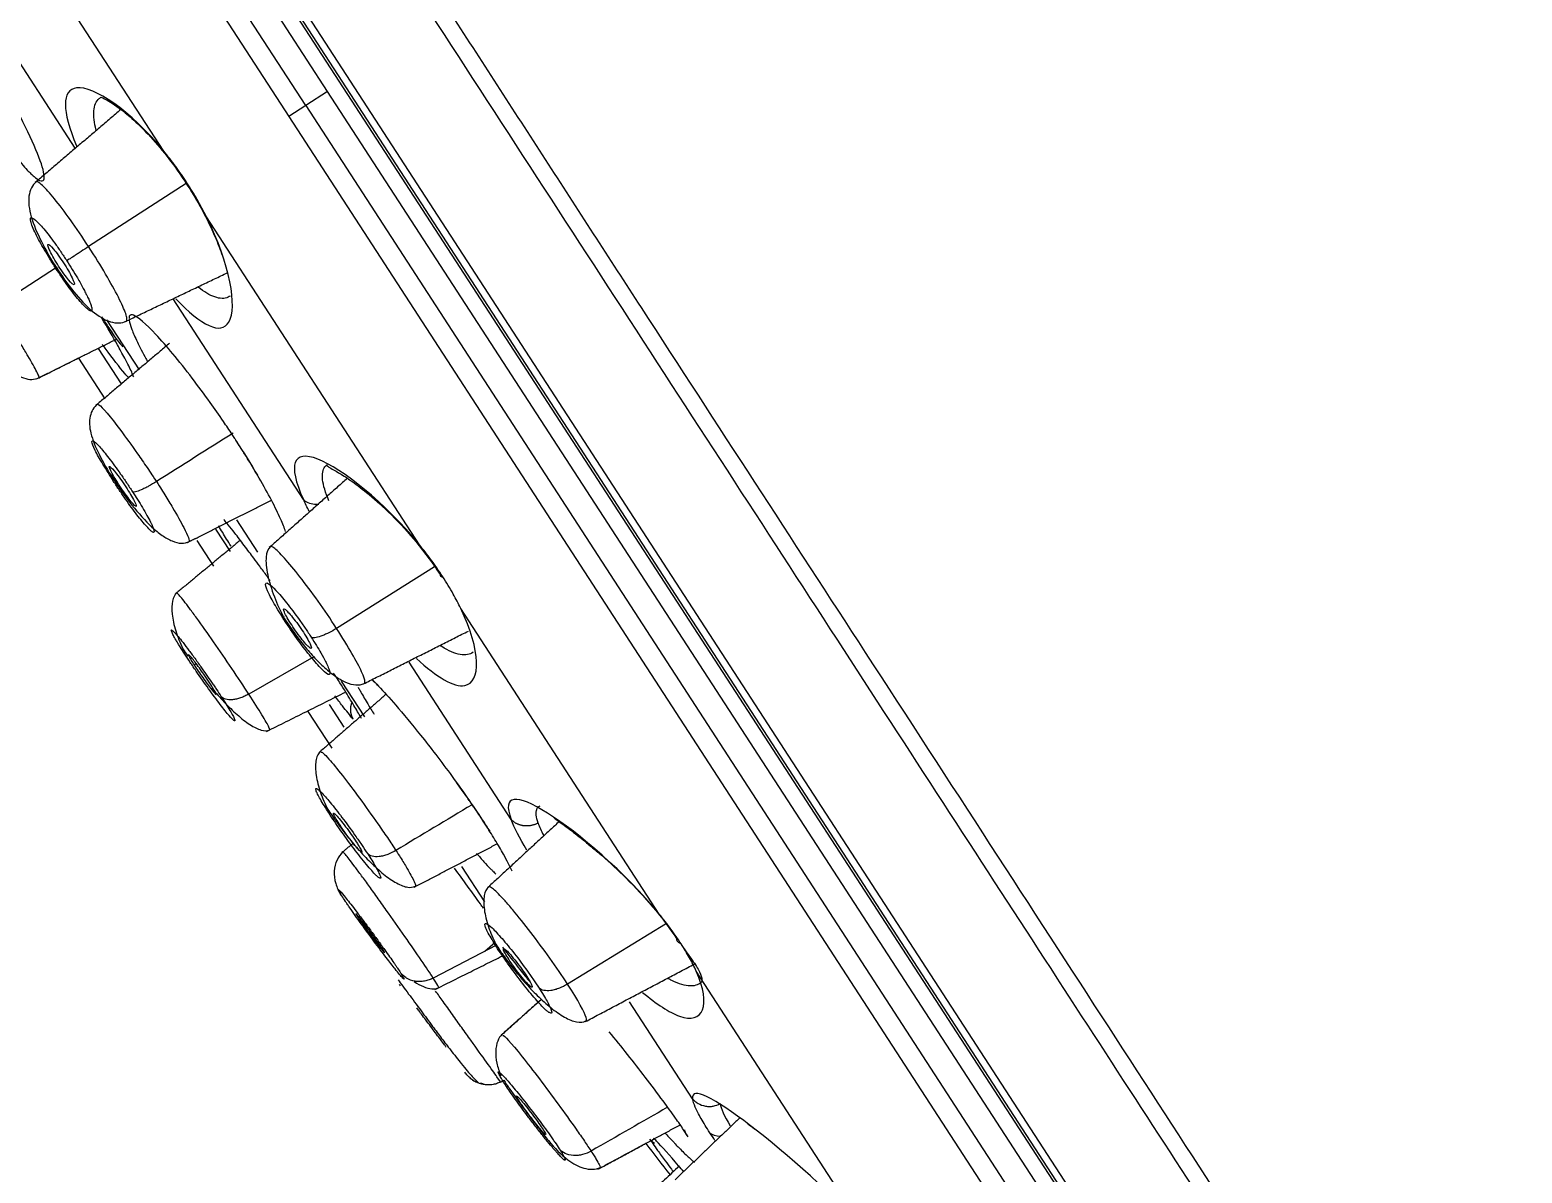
# Model space of a CAD drawing. Extents: x 0 to 1128, y 0 to 827.
# Drawn here: x 732.04 to 759, y 513 to 533.65 of the extents above; entities that cross this region are included whole.
import ezdxf

# ---------------------------------------------------------------- set-up
doc = ezdxf.new("R2010")
doc.units = 0
doc.header["$LTSCALE"] = 3
doc.header["$MEASUREMENT"] = 0
doc.layers.add('1', color=7, linetype='CONTINUOUS')

msp = doc.modelspace()

# ---------------------------------------------------------------- linework, layer by layer
at = {"layer": '1', "color": 7, "linetype": 'Continuous'}
for p, q in [((759.005, 500.132), (716.597, 565.434)), ((758.806, 500.205), (716.583, 565.223)), ((758.655, 500.355), (716.658, 565.024)), ((737.423, 532.538), (717.054, 563.904)), ((737.027, 532.281), (716.722, 563.547)), ((716.599, 563.076), (736.725, 532.084)), ((734.462, 531.461), (730.614, 537.386)), ((732.864, 531.512), (730.512, 535.134)), ((737.423, 532.538), (737.027, 532.281)), ((757.793, 501.172), (737.423, 532.538)), ((737.027, 532.281), (736.725, 532.084)), ((737.027, 532.281), (757.332, 501.014)), ((736.725, 532.084), (756.851, 501.093)), ((734.866, 530.877), (733.106, 529.734)), ((739.083, 524.346), (735.235, 530.272)), ((732.523, 529.356), (731.449, 528.658)), ((736.985, 525.166), (734.632, 528.79)), ((733.428, 528.414), (734.017, 527.507)), ((733.405, 526.983), (732.926, 527.72)), ((733.699, 527.255), (733.285, 527.893)), ((735.776, 524.798), (736.155, 524.214)), ((735.369, 523.959), (735.065, 524.426)), ((735.667, 524.224), (735.403, 524.631)), ((739.352, 523.951), (737.585, 522.838)), ((743.414, 517.677), (739.828, 523.199)), ((737.176, 522.323), (735.999, 521.651)), ((735.049, 522.2), (735.014, 522.174)), ((740.74, 519.385), (738.896, 522.225)), ((737.667, 521.887), (738.087, 521.239)), ((737.725, 521.055), (737.459, 521.464)), ((737.504, 520.672), (737.07, 521.339)), ((739.841, 518.538), (740.257, 517.898)), ((743.528, 517.496), (741.758, 516.411)), ((740.445, 517.155), (740.261, 517.002)), ((740.474, 517.113), (739.331, 516.521)), ((747.161, 511.906), (744.083, 516.647)), ((744.018, 514.337), (742.878, 516.092)), ((740.609, 514.673), (740.55, 514.643))]:
    msp.add_line(p, q, dxfattribs=at)
msp.add_arc((822.498, 574.845), 100.26, 217.70049, 218.10874, dxfattribs=at)
for points, knots in [([(775.821, 519.039), (775.46, 519.626), (774.627, 520.964), (773.277, 523.087), (771.643, 525.599), (769.783, 528.386), (767.066, 532.351), (763.444, 537.449), (758.914, 543.536), (753.994, 549.79), (748.679, 556.148), (742.827, 562.782), (736.559, 569.51), (732.182, 573.964), (729.97, 576.153)], [0, 0, 0, 0, 0.028182, 0.064442, 0.102782, 0.15064, 0.201386, 0.299177, 0.406173, 0.511432, 0.6243, 0.744784, 0.872874, 1, 1, 1, 1]), ([(774.437, 516.935), (774.081, 517.484), (773.375, 518.572), (772.206, 520.382), (770.996, 522.316), (769.726, 524.379), (768.397, 526.55), (766.999, 528.81), (765.522, 531.132), (763.953, 533.489), (762.297, 535.866), (760.564, 538.252), (758.765, 540.636), (756.921, 543.013), (755.055, 545.38), (753.203, 547.697), (751.269, 550.079), (749.157, 552.631), (746.757, 555.468), (744.104, 558.527), (741.263, 561.73), (738.33, 564.985), (735.449, 568.154), (732.714, 571.135), (731.312, 572.653), (730.585, 573.441)], [0, 0, 0, 0, 0.036177, 0.071707, 0.10716, 0.142566, 0.17792, 0.213227, 0.248479, 0.283589, 0.318669, 0.353705, 0.388702, 0.423694, 0.458639, 0.493538, 0.527044, 0.566262, 0.611215, 0.661852, 0.718193, 0.780212, 0.847838, 0.920991, 1, 1, 1, 1]), ([(761.225, 500.165), (760.815, 500.796), (759.89, 502.221), (757.136, 506.462), (755.308, 509.277), (751.001, 515.909), (748.523, 519.724), (743.259, 527.83), (740.474, 532.118), (734.981, 540.577), (732.274, 544.746), (727.31, 552.389), (725.055, 555.861), (721.308, 561.631), (719.817, 563.927), (717.805, 567.026), (717.284, 567.829), (717.283, 567.829)], [0, 0, 0, 0, 0.125003, 0.125003, 0.250007, 0.250007, 0.37501, 0.37501, 0.500013, 0.500013, 0.625017, 0.625017, 0.75002, 0.75002, 0.875023, 0.875023, 1, 1, 1, 1]), ([(739.133, 566.285), (745.449, 559.646), (751.469, 552.728), (759.956, 541.95), (762.712, 538.3), (767.895, 530.76), (770.294, 526.849), (772.537, 522.855)], [0, 0, 0, 0, 0.5, 0.5, 0.75, 0.75, 1, 1, 1, 1]), ([(739.134, 566.285), (739.463, 565.926), (740.1, 565.23), (741.084, 564.152), (742.427, 562.674), (744.215, 560.689), (747.494, 556.995), (751.956, 551.777), (757.473, 544.954), (762.777, 538.092), (767.108, 531.721), (769.832, 527.257), (771.519, 524.499), (772.19, 523.416), (772.537, 522.855)], [0, 0, 0, 0, 0.032412, 0.062663, 0.091319, 0.154858, 0.218717, 0.36584, 0.511915, 0.65637, 0.800058, 0.915709, 0.956324, 1, 1, 1, 1]), ([(719.8, 564.476), (720.074, 564.056), (720.621, 563.215), (721.593, 561.72), (722.668, 560.067), (723.853, 558.247), (725.134, 556.277), (726.507, 554.168), (727.961, 551.933), (729.487, 549.586), (731.077, 547.142), (732.719, 544.615), (734.404, 542.022), (736.121, 539.377), (737.859, 536.699), (739.607, 534.003), (741.355, 531.307), (743.893, 527.386), (748.986, 519.567), (754.229, 511.471), (757.956, 505.741), (759.768, 502.935), (760.959, 501.108), (761.351, 500.507), (761.535, 500.224)], [0, 0, 0, 0, 0.031295, 0.062588, 0.09388, 0.12517, 0.156462, 0.187754, 0.219045, 0.250337, 0.281629, 0.312921, 0.344214, 0.375508, 0.406802, 0.438098, 0.469394, 0.500691, 0.575423, 0.749568, 0.822166, 0.888123, 0.947404, 1, 1, 1, 1]), ([(731.593, 531.613), (731.616, 531.582), (731.68, 531.497), (731.825, 531.313), (731.96, 531.154), (732.063, 531.05), (732.146, 530.972), (732.216, 530.927), (732.268, 530.918), (732.296, 530.934), (732.315, 531.017), (732.241, 531.301), (731.948, 531.951), (731.574, 532.638), (731.32, 533.064), (731.228, 533.215), (731.203, 533.255), (731.157, 533.33), (731.08, 533.451), (731.021, 533.544), (730.986, 533.597)], [0, 0, 0, 0, 0.022358, 0.062297, 0.149008, 0.179705, 0.209241, 0.277359, 0.325735, 0.365605, 0.403977, 0.555858, 0.70702, 0.85584, 0.928548, 0.931115, 0.935503, 0.949708, 0.971166, 1, 1, 1, 1]), ([(734.462, 531.461), (733.854, 532.201), (733.197, 532.638), (732.618, 532.571), (732.619, 532.182), (732.887, 531.556)], [0, 0, 0, 0, 0.531839, 0.531839, 1, 1, 1, 1]), ([(733.242, 531.839), (733.207, 531.974), (733.179, 532.214), (733.246, 532.372), (733.313, 532.421), (733.322, 532.427)], [0, 0, 0, 0, 0.450545, 0.928956, 1, 1, 1, 1]), ([(733.326, 532.429), (733.329, 532.436), (733.377, 532.416), (733.599, 532.29), (733.889, 532.053), (734.185, 531.768), (734.537, 531.362), (734.767, 531.034), (734.887, 530.847)], [0, 0, 0, 0, 0.161957, 0.382969, 0.515775, 0.662834, 0.823584, 1, 1, 1, 1]), ([(734.882, 530.888), (734.815, 530.988), (734.681, 531.188), (734.535, 531.37), (734.462, 531.461)], [0, 0, 0, 0, 0.499321, 1, 1, 1, 1]), ([(732.157, 530.906), (732.121, 530.875), (732.063, 530.801), (732.005, 530.6), (732.046, 530.277), (732.244, 529.818), (732.425, 529.502), (732.535, 529.336)], [0, 0, 0, 0, 0.116156, 0.236547, 0.48294, 0.735358, 1, 1, 1, 1]), ([(733.106, 529.734), (732.993, 529.908), (732.771, 530.233), (732.477, 530.619), (732.292, 530.825), (732.194, 530.904), (732.164, 530.911), (732.155, 530.905), (732.154, 530.904)], [0, 0, 0, 0, 0.247808, 0.495617, 0.743425, 0.867329, 0.991233, 1, 1, 1, 1]), ([(734.882, 530.888), (734.874, 530.883), (734.861, 530.874), (734.855, 530.87), (734.862, 530.874), (734.866, 530.877)], [0, 0, 0, 0, 0.340354, 0.721394, 1, 1, 1, 1]), ([(734.867, 530.878), (734.955, 530.742), (735.115, 530.478), (735.315, 530.086), (735.444, 529.784), (735.504, 529.621), (735.524, 529.565)], [0, 0, 0, 0, 0.286326, 0.567739, 0.8457, 1, 1, 1, 1]), ([(735.235, 530.272), (735.181, 530.376), (735.074, 530.582), (734.946, 530.786), (734.882, 530.888)], [0, 0, 0, 0, 0.502405, 1, 1, 1, 1]), ([(732.509, 529.347), (732.474, 529.403), (732.405, 529.514), (732.305, 529.678), (732.217, 529.834), (732.117, 530.026), (732.05, 530.194), (732.053, 530.275), (732.133, 530.234), (732.287, 530.069), (732.44, 529.872), (732.548, 529.721), (732.621, 529.614), (732.675, 529.533), (732.712, 529.478)], [0, 0, 0, 0, 0.063643, 0.126094, 0.187936, 0.250867, 0.393803, 0.500687, 0.625167, 0.749838, 0.874914, 0.906043, 0.937167, 1, 1, 1, 1]), ([(734.681, 528.793), (735.144, 528.295), (735.5, 528.135), (735.796, 528.637), (735.663, 529.415), (735.235, 530.271)], [0, 0, 0, 0, 0.468417, 0.468417, 1, 1, 1, 1]), ([(733.106, 529.734), (733.061, 529.705), (732.991, 529.659), (732.901, 529.601), (732.82, 529.548), (732.743, 529.499), (732.717, 529.482), (732.712, 529.478)], [0, 0, 0, 0, 0.248207, 0.37359, 0.498973, 0.74974, 1, 1, 1, 1]), ([(733.788, 528.389), (733.789, 528.389), (733.798, 528.395), (733.804, 528.426), (733.772, 528.547), (733.613, 528.901), (733.331, 529.387), (733.106, 529.734)], [0, 0, 0, 0, 0.009134, 0.132992, 0.256851, 0.504567, 1, 1, 1, 1]), ([(732.712, 529.478), (732.778, 529.373), (732.889, 529.197), (732.992, 529.01), (733.047, 528.905), (733.083, 528.833), (733.111, 528.774), (733.131, 528.724), (733.149, 528.676), (733.159, 528.639), (733.165, 528.611), (733.167, 528.589), (733.16, 528.556), (733.094, 528.588), (732.938, 528.756), (732.733, 529.014), (732.584, 529.236), (732.509, 529.347)], [0, 0, 0, 0, 0.117822, 0.197526, 0.233095, 0.261972, 0.304107, 0.327018, 0.357576, 0.406557, 0.428802, 0.443927, 0.492279, 0.617472, 0.745259, 0.873294, 1, 1, 1, 1]), ([(732.509, 529.374), (732.616, 529.207), (732.831, 528.913), (733.167, 528.546), (733.445, 528.377), (733.652, 528.346), (733.744, 528.369), (733.787, 528.388)], [0, 0, 0, 0, 0.26458, 0.516946, 0.763332, 0.88376, 1, 1, 1, 1]), ([(735.66, 528.841), (735.649, 528.833), (735.575, 528.789), (735.402, 528.793), (735.194, 528.915), (735.085, 529.002)], [0, 0, 0, 0, 0.085072, 0.556102, 1, 1, 1, 1]), ([(732.208, 527.365), (732.208, 527.365), (732.212, 527.367), (732.208, 527.389), (732.172, 527.467), (732.107, 527.59), (732.014, 527.753), (731.896, 527.95), (731.714, 528.244), (731.557, 528.491), (731.449, 528.658)], [0, 0, 0, 0, 0.000532, 0.125466, 0.250399, 0.375333, 0.500266, 0.6252, 0.750133, 1, 1, 1, 1]), ([(733.341, 528.467), (733.386, 528.396), (733.487, 528.237), (733.617, 528.046), (733.692, 527.957), (733.725, 527.926)], [0, 0, 0, 0, 0.288515, 0.687383, 1, 1, 1, 1]), ([(733.92, 527.382), (733.91, 527.407), (733.873, 527.495), (733.793, 527.654), (733.696, 527.834), (733.572, 528.057), (733.449, 528.266), (733.343, 528.443)], [0, 0, 0, 0, 0.138984, 0.427582, 0.547981, 0.644428, 1, 1, 1, 1]), ([(735.773, 526.227), (735.764, 526.241), (735.739, 526.279), (735.664, 526.395), (735.516, 526.615), (735.273, 526.962), (734.838, 527.551), (734.278, 528.225), (733.979, 528.478), (733.888, 528.504), (733.868, 528.502), (733.852, 528.493), (733.841, 528.479), (733.835, 528.461), (733.836, 528.445), (733.836, 528.437)], [0, 0, 0, 0, 0.01047, 0.028803, 0.087506, 0.174885, 0.292769, 0.558792, 0.824267, 0.856568, 0.884133, 0.919352, 0.952624, 0.977902, 1, 1, 1, 1]), ([(730.984, 528.356), (731.09, 528.19), (731.299, 527.9), (731.615, 527.54), (731.881, 527.362), (732.08, 527.325), (732.167, 527.346), (732.208, 527.365)], [0, 0, 0, 0, 0.265415, 0.51477, 0.760422, 0.881848, 1, 1, 1, 1]), ([(733.84, 528.408), (733.84, 528.407), (733.846, 528.363), (733.867, 528.283), (733.928, 528.135), (733.984, 528.011), (734.055, 527.87), (734.121, 527.746), (734.162, 527.671), (734.173, 527.651)], [0, 0, 0, 0, 0.001078, 0.327548, 0.480566, 0.631514, 0.785781, 0.942918, 1, 1, 1, 1]), ([(733.829, 527.363), (733.808, 527.385), (733.7, 527.507), (733.53, 527.725), (733.37, 527.944), (733.353, 527.968)], [0, 0, 0, 0, 0.203388, 0.914633, 1, 1, 1, 1]), ([(733.267, 526.89), (733.233, 526.861), (733.175, 526.795), (733.109, 526.625), (733.127, 526.36), (733.288, 525.977), (733.45, 525.69), (733.554, 525.533)], [0, 0, 0, 0, 0.102362, 0.212835, 0.451934, 0.712499, 1, 1, 1, 1]), ([(733.264, 526.884), (733.268, 526.89), (733.277, 526.888), (733.352, 526.836), (733.499, 526.661), (733.777, 526.291), (733.879, 526.15), (734.045, 525.913), (734.131, 525.788), (734.222, 525.653), (734.275, 525.573), (734.322, 525.503), (734.331, 525.49)], [0, 0, 0, 0, 0.102779, 0.102779, 0.551389, 0.551389, 0.775695, 0.775695, 0.887847, 0.943924, 0.943924, 1, 1, 1, 1]), ([(733.555, 525.494), (733.522, 525.547), (733.456, 525.652), (733.361, 525.805), (733.281, 525.944), (733.197, 526.103), (733.152, 526.222), (733.184, 526.24), (733.29, 526.14), (733.466, 525.926), (733.628, 525.706), (733.738, 525.548), (733.811, 525.44), (733.865, 525.358), (733.901, 525.304)], [0, 0, 0, 0, 0.063636, 0.126088, 0.187939, 0.250872, 0.393805, 0.500693, 0.625165, 0.749832, 0.874912, 0.906038, 0.937161, 1, 1, 1, 1]), ([(736.663, 524.587), (736.642, 524.651), (736.578, 524.815), (736.417, 525.143), (736.214, 525.511), (736.027, 525.824), (735.883, 526.053), (735.809, 526.169), (735.773, 526.227)], [0, 0, 0, 0, 0.201743, 0.430117, 0.658695, 0.82918, 0.914435, 1, 1, 1, 1]), ([(739.083, 524.346), (738.451, 525.122), (737.685, 525.726), (736.804, 526.065), (736.692, 525.806), (736.986, 525.166)], [0, 0, 0, 0, 0.5, 0.5, 1, 1, 1, 1]), ([(737.448, 525.139), (737.382, 525.292), (737.307, 525.549), (737.341, 525.73), (737.404, 525.787), (737.422, 525.799)], [0, 0, 0, 0, 0.430131, 0.860261, 1, 1, 1, 1]), ([(737.404, 525.791), (737.407, 525.781), (737.451, 525.745), (737.605, 525.663), (737.843, 525.513), (738.143, 525.286), (738.536, 524.939), (739.011, 524.435), (739.305, 524.039), (739.454, 523.814)], [0, 0, 0, 0, 0.142972, 0.248839, 0.350408, 0.473842, 0.624213, 0.799689, 1, 1, 1, 1]), ([(733.554, 525.534), (733.661, 525.366), (733.883, 525.058), (734.191, 524.708), (734.435, 524.508), (734.617, 524.406), (734.787, 524.364), (734.88, 524.385), (734.923, 524.406)], [0, 0, 0, 0, 0.245404, 0.490555, 0.616343, 0.743939, 0.872633, 1, 1, 1, 1]), ([(733.901, 525.304), (733.931, 525.258), (733.994, 525.159), (734.081, 525.015), (734.162, 524.875), (734.214, 524.777), (734.245, 524.715), (734.262, 524.677), (734.274, 524.646), (734.283, 524.621), (734.287, 524.6), (734.287, 524.587), (734.287, 524.577), (734.282, 524.57), (734.268, 524.569), (734.226, 524.602), (734.157, 524.673), (734.075, 524.768), (733.951, 524.923), (733.808, 525.12), (733.662, 525.33), (733.591, 525.439), (733.555, 525.494)], [0, 0, 0, 0, 0.054279, 0.115798, 0.180488, 0.244899, 0.27327, 0.297886, 0.323668, 0.355587, 0.379723, 0.406202, 0.428739, 0.443022, 0.489863, 0.555193, 0.62383, 0.691696, 0.754495, 0.875032, 0.937133, 1, 1, 1, 1]), ([(734.331, 525.49), (734.286, 525.461), (734.213, 525.418), (734.119, 525.369), (734.031, 525.328), (733.945, 525.298), (733.91, 525.299), (733.901, 525.304)], [0, 0, 0, 0, 0.248345, 0.373709, 0.499073, 0.749802, 1, 1, 1, 1]), ([(734.331, 525.49), (734.322, 525.502), (734.378, 525.416), (734.428, 525.336), (734.455, 525.293), (734.534, 525.165), (734.58, 525.09), (734.705, 524.88), (734.773, 524.758), (734.904, 524.507), (734.938, 524.415), (734.919, 524.403)], [0, 0, 0, 0, 0.069681, 0.069681, 0.139362, 0.139362, 0.278725, 0.278725, 0.55745, 0.55745, 1, 1, 1, 1]), ([(736.986, 525.166), (736.996, 525.156), (737.02, 525.135), (737.082, 525.1), (737.164, 525.08), (737.235, 525.081), (737.26, 525.083), (737.263, 525.083)], [0, 0, 0, 0, 0.181601, 0.380214, 0.777441, 0.976054, 1, 1, 1, 1]), ([(735.68, 524.32), (735.623, 524.411), (735.543, 524.541), (735.478, 524.654), (735.456, 524.692)], [0, 0, 0, 0, 0.633543, 1, 1, 1, 1]), ([(736.384, 523.702), (736.365, 523.729), (736.302, 523.816), (736.202, 523.953), (736.096, 524.096), (736.002, 524.223), (735.885, 524.378), (735.755, 524.548), (735.637, 524.697), (735.577, 524.77), (735.553, 524.798), (735.551, 524.801)], [0, 0, 0, 0, 0.057465, 0.191327, 0.308623, 0.396097, 0.501725, 0.71322, 0.875336, 0.988702, 1, 1, 1, 1]), ([(736.389, 524.314), (736.346, 524.274), (736.295, 524.151), (736.323, 523.826), (736.447, 523.419), (736.569, 523.151), (736.64, 523.016)], [0, 0, 0, 0, 0.264185, 0.523725, 0.769877, 1, 1, 1, 1]), ([(737.585, 522.838), (737.476, 523.005), (737.248, 523.339), (736.915, 523.785), (736.677, 524.072), (736.53, 524.227), (736.446, 524.3), (736.404, 524.319), (736.39, 524.314), (736.387, 524.311)], [0, 0, 0, 0, 0.212405, 0.424809, 0.637214, 0.743416, 0.849619, 0.955821, 1, 1, 1, 1]), ([(739.504, 523.771), (739.432, 523.878), (739.301, 524.073), (739.151, 524.261), (739.083, 524.346)], [0, 0, 0, 0, 0.54889, 1, 1, 1, 1]), ([(736.642, 522.983), (736.61, 523.035), (736.546, 523.138), (736.456, 523.286), (736.383, 523.418), (736.313, 523.565), (736.29, 523.665), (736.349, 523.66), (736.481, 523.539), (736.678, 523.309), (736.85, 523.081), (736.964, 522.921), (737.038, 522.812), (737.092, 522.731), (737.128, 522.677)], [0, 0, 0, 0, 0.063643, 0.126094, 0.187936, 0.250867, 0.393803, 0.500687, 0.625167, 0.749838, 0.874914, 0.906043, 0.937167, 1, 1, 1, 1]), ([(739.456, 523.82), (739.453, 523.808), (739.453, 523.789), (739.472, 523.773), (739.492, 523.771), (739.504, 523.771)], [0, 0, 0, 0, 0.324352, 0.677423, 1, 1, 1, 1]), ([(739.828, 523.199), (739.785, 523.284), (739.692, 523.47), (739.57, 523.665), (739.504, 523.771)], [0, 0, 0, 0, 0.459073, 1, 1, 1, 1]), ([(734.696, 523.473), (734.659, 523.442), (734.609, 523.349), (734.601, 523.111), (734.668, 522.8), (734.756, 522.581), (734.81, 522.468)], [0, 0, 0, 0, 0.260459, 0.517017, 0.764414, 1, 1, 1, 1]), ([(735.999, 521.651), (735.907, 521.793), (735.697, 522.11), (735.359, 522.603), (735.1, 522.967), (734.929, 523.199), (734.824, 523.337), (734.748, 523.429), (734.708, 523.471), (734.697, 523.475), (734.695, 523.472)], [0, 0, 0, 0, 0.186702, 0.373404, 0.560106, 0.653457, 0.746808, 0.84016, 0.933511, 1, 1, 1, 1]), ([(736.615, 523.052), (736.722, 522.886), (736.892, 522.65), (737.145, 522.348), (737.345, 522.144), (737.549, 521.975), (737.751, 521.856), (737.939, 521.802), (738.04, 521.821), (738.085, 521.844)], [0, 0, 0, 0, 0.236116, 0.355789, 0.478808, 0.604987, 0.73463, 0.867068, 1, 1, 1, 1]), ([(736.642, 522.983), (736.629, 522.991), (736.619, 523.012), (736.632, 523.048), (736.638, 523.06)], [0, 0, 0, 0, 0.685792, 1, 1, 1, 1]), ([(739.03, 522.295), (739.395, 521.952), (739.707, 521.771), (740.196, 521.859), (740.198, 522.432), (739.828, 523.198)], [0, 0, 0, 0, 0.395137, 0.395137, 1, 1, 1, 1]), ([(734.841, 522.374), (734.813, 522.419), (734.77, 522.486), (734.719, 522.569), (734.674, 522.643), (734.633, 522.716), (734.593, 522.799), (734.597, 522.827), (734.676, 522.747), (734.783, 522.617), (734.888, 522.481), (735.007, 522.321), (735.124, 522.158), (735.232, 522.005), (735.312, 521.889), (735.373, 521.799), (735.432, 521.711), (735.474, 521.647), (735.502, 521.604)], [0, 0, 0, 0, 0.063042, 0.094196, 0.125209, 0.187664, 0.250102, 0.374984, 0.499861, 0.571217, 0.64257, 0.713923, 0.785286, 0.839201, 0.892766, 0.919409, 0.946138, 1, 1, 1, 1]), ([(737.128, 522.677), (737.19, 522.578), (737.295, 522.413), (737.375, 522.261), (737.415, 522.179), (737.439, 522.126), (737.455, 522.084), (737.462, 522.054), (737.466, 522.028), (737.461, 522.013), (737.455, 522.005), (737.444, 522.002), (737.409, 522.012), (737.299, 522.112), (737.101, 522.346), (736.867, 522.649), (736.717, 522.872), (736.642, 522.983)], [0, 0, 0, 0, 0.117822, 0.197526, 0.233095, 0.261972, 0.304107, 0.327018, 0.357576, 0.406557, 0.428802, 0.443927, 0.492279, 0.617472, 0.745259, 0.873294, 1, 1, 1, 1]), ([(737.585, 522.838), (737.54, 522.809), (737.466, 522.767), (737.369, 522.721), (737.277, 522.685), (737.183, 522.662), (737.141, 522.669), (737.128, 522.677)], [0, 0, 0, 0, 0.248207, 0.37359, 0.498973, 0.74974, 1, 1, 1, 1]), ([(738.087, 521.844), (738.093, 521.849), (738.104, 521.88), (738.036, 522.091), (737.802, 522.502), (737.585, 522.838)], [0, 0, 0, 0, 0.108504, 0.40567, 1, 1, 1, 1]), ([(740.052, 522.408), (740.023, 522.386), (739.952, 522.356), (739.777, 522.359), (739.6, 522.436), (739.467, 522.521), (739.458, 522.527)], [0, 0, 0, 0, 0.230648, 0.474922, 0.96347, 1, 1, 1, 1]), ([(735.502, 521.604), (735.53, 521.56), (735.585, 521.473), (735.66, 521.352), (735.715, 521.256), (735.757, 521.169), (735.746, 521.151), (735.649, 521.252), (735.489, 521.452), (735.276, 521.74), (735.102, 521.987), (734.993, 522.146), (734.924, 522.25), (734.874, 522.324), (734.841, 522.374)], [0, 0, 0, 0, 0.063636, 0.126087, 0.187937, 0.250871, 0.393801, 0.500685, 0.625163, 0.749836, 0.87491, 0.906041, 0.937167, 1, 1, 1, 1]), ([(735.285, 521.865), (735.254, 521.911), (735.221, 521.96), (735.16, 522.047), (735.133, 522.087), (735.08, 522.16), (735.054, 522.194), (735.008, 522.255), (734.987, 522.282), (734.95, 522.326), (734.935, 522.342), (734.915, 522.362), (734.91, 522.365), (734.907, 522.358), (734.911, 522.347), (734.929, 522.312), (734.942, 522.289), (734.975, 522.235), (734.993, 522.206), (735.014, 522.174)], [0, 0, 0, 0, 0.132601, 0.132601, 0.237972, 0.237972, 0.343557, 0.343557, 0.448926, 0.448926, 0.561915, 0.561915, 0.671392, 0.671392, 0.788006, 0.788006, 0.901862, 0.901862, 1, 1, 1, 1]), ([(735.014, 522.174), (735.036, 522.14), (735.061, 522.102), (735.113, 522.026), (735.14, 521.987), (735.196, 521.908), (735.225, 521.868), (735.279, 521.795), (735.305, 521.762), (735.349, 521.705), (735.369, 521.682), (735.397, 521.651), (735.406, 521.643), (735.411, 521.641)], [0, 0, 0, 0, 0.157994, 0.157994, 0.315113, 0.315113, 0.487558, 0.487558, 0.658277, 0.658277, 0.834422, 0.834422, 1, 1, 1, 1]), ([(738.035, 521.209), (738.002, 521.269), (737.92, 521.411), (737.755, 521.683), (737.608, 521.912), (737.531, 522.031)], [0, 0, 0, 0, 0.316042, 0.643205, 1, 1, 1, 1]), ([(735.413, 521.641), (735.415, 521.642), (735.414, 521.647), (735.406, 521.668), (735.395, 521.687), (735.367, 521.735), (735.35, 521.763), (735.317, 521.816), (735.301, 521.84), (735.285, 521.865)], [0, 0, 0, 0, 0.22738, 0.22738, 0.5242, 0.5242, 0.795839, 0.795839, 1, 1, 1, 1]), ([(735.33, 521.762), (735.333, 521.758), (735.407, 521.669), (735.561, 521.496), (735.794, 521.267), (736.028, 521.084), (736.235, 520.983), (736.336, 520.985), (736.378, 521.005)], [0, 0, 0, 0, 0.007851, 0.182975, 0.369133, 0.567687, 0.778928, 1, 1, 1, 1]), ([(737.975, 521.775), (737.986, 521.755), (738.033, 521.668), (738.121, 521.517), (738.213, 521.366), (738.258, 521.294), (738.262, 521.287)], [0, 0, 0, 0, 0.144975, 0.609702, 0.964664, 1, 1, 1, 1]), ([(738.22, 521.921), (738.258, 521.884), (738.379, 521.759), (738.668, 521.442), (739.032, 521.002), (739.384, 520.552), (739.681, 520.154), (739.987, 519.724), (740.173, 519.448), (740.263, 519.308)], [0, 0, 0, 0, 0.088458, 0.258634, 0.466906, 0.585534, 0.714041, 0.852312, 1, 1, 1, 1]), ([(738.348, 521.79), (738.319, 521.821), (738.28, 521.862), (738.244, 521.899), (738.235, 521.908)], [0, 0, 0, 0, 0.740963, 1, 1, 1, 1]), ([(735.999, 521.651), (735.977, 521.638), (735.928, 521.613), (735.852, 521.581), (735.775, 521.559), (735.677, 521.542), (735.592, 521.549), (735.533, 521.576), (735.511, 521.594), (735.502, 521.604)], [0, 0, 0, 0, 0.123912, 0.249145, 0.374378, 0.499611, 0.750076, 0.875309, 1, 1, 1, 1]), ([(736.378, 521.005), (736.379, 521.005), (736.382, 521.011), (736.369, 521.046), (736.318, 521.139), (736.213, 521.317), (736.093, 521.506), (735.999, 521.651)], [0, 0, 0, 0, 0.066386, 0.253108, 0.439831, 0.626554, 1, 1, 1, 1]), ([(737.886, 521.195), (737.824, 521.271), (737.725, 521.393), (737.602, 521.553), (737.553, 521.617)], [0, 0, 0, 0, 0.625318, 1, 1, 1, 1]), ([(737.295, 520.618), (737.256, 520.585), (737.204, 520.486), (737.199, 520.236), (737.27, 519.922), (737.357, 519.706), (737.41, 519.596)], [0, 0, 0, 0, 0.263529, 0.52215, 0.768943, 1, 1, 1, 1]), ([(737.304, 520.602), (737.316, 520.613), (737.363, 520.574), (737.578, 520.329), (737.782, 520.065), (738.108, 519.622), (738.219, 519.467), (738.389, 519.224), (738.474, 519.1), (738.559, 518.975), (738.608, 518.902), (738.65, 518.839), (738.658, 518.827)], [0, 0, 0, 0, 0.246219, 0.246219, 0.623109, 0.623109, 0.811555, 0.811555, 0.905777, 0.952889, 0.952889, 1, 1, 1, 1]), ([(740.27, 519.301), (740.239, 519.348), (740.184, 519.434), (740.11, 519.543), (740.059, 519.617), (740.016, 519.68), (739.956, 519.767), (739.883, 519.87), (739.813, 519.968), (739.762, 520.039), (739.732, 520.082), (739.719, 520.099)], [0, 0, 0, 0, 0.186393, 0.340876, 0.418581, 0.465563, 0.578362, 0.741745, 0.845283, 0.938185, 1, 1, 1, 1]), ([(737.446, 519.503), (737.418, 519.547), (737.364, 519.634), (737.29, 519.755), (737.237, 519.852), (737.199, 519.941), (737.216, 519.964), (737.321, 519.868), (737.489, 519.675), (737.708, 519.393), (737.885, 519.15), (737.995, 518.992), (738.065, 518.889), (738.114, 518.815), (738.147, 518.765)], [0, 0, 0, 0, 0.063636, 0.126088, 0.187939, 0.250872, 0.393805, 0.500693, 0.625165, 0.749832, 0.874912, 0.906038, 0.937161, 1, 1, 1, 1]), ([(743.414, 517.677), (742.796, 518.431), (741.959, 519.146), (740.837, 519.854), (740.566, 519.841), (740.74, 519.385)], [0, 0, 0, 0, 0.5, 0.5, 1, 1, 1, 1]), ([(737.41, 519.596), (737.457, 519.523), (737.56, 519.372), (737.741, 519.129), (737.946, 518.879), (738.172, 518.632), (738.411, 518.411), (738.649, 518.238), (738.862, 518.148), (738.967, 518.158), (739.01, 518.181)], [0, 0, 0, 0, 0.106546, 0.215296, 0.329328, 0.450037, 0.577532, 0.712581, 0.853753, 1, 1, 1, 1]), ([(741.227, 519.32), (741.189, 519.43), (741.177, 519.558), (741.232, 519.62), (741.261, 519.634)], [0, 0, 0, 0, 0.640357, 1, 1, 1, 1]), ([(738.147, 518.765), (738.172, 518.726), (738.226, 518.641), (738.291, 518.532), (738.345, 518.433), (738.371, 518.376), (738.381, 518.346), (738.384, 518.331), (738.38, 518.325), (738.372, 518.323), (738.36, 518.328), (738.346, 518.337), (738.333, 518.346), (738.312, 518.364), (738.274, 518.401), (738.199, 518.484), (738.099, 518.603), (737.989, 518.74), (737.84, 518.935), (737.686, 519.149), (737.542, 519.356), (737.478, 519.454), (737.446, 519.503)], [0, 0, 0, 0, 0.054279, 0.115798, 0.180488, 0.244899, 0.27327, 0.297886, 0.323668, 0.355587, 0.379723, 0.406202, 0.428739, 0.443022, 0.489863, 0.555193, 0.62383, 0.691696, 0.754495, 0.875032, 0.937133, 1, 1, 1, 1]), ([(740.755, 518.455), (740.717, 518.541), (740.628, 518.715), (740.456, 519.01), (740.331, 519.206), (740.27, 519.301)], [0, 0, 0, 0, 0.424671, 0.71903, 1, 1, 1, 1]), ([(741.509, 519.422), (741.509, 519.421), (741.579, 519.368), (741.735, 519.252), (741.998, 519.055), (742.152, 518.925), (742.21, 518.875)], [0, 0, 0, 0, 0.003625, 0.446099, 0.798715, 1, 1, 1, 1]), ([(737.703, 518.795), (737.656, 518.757), (737.583, 518.662), (737.53, 518.459), (737.557, 518.232), (737.621, 518.094), (737.663, 518.028)], [0, 0, 0, 0, 0.255056, 0.51514, 0.767568, 1, 1, 1, 1]), ([(739.331, 516.521), (739.277, 516.603), (739.129, 516.824), (738.825, 517.265), (738.538, 517.673), (738.315, 517.986), (738.157, 518.205), (738.017, 518.396), (737.861, 518.606), (737.741, 518.76), (737.706, 518.796), (737.703, 518.795)], [0, 0, 0, 0, 0.148842, 0.297684, 0.446527, 0.520948, 0.595369, 0.66979, 0.744211, 0.893053, 1, 1, 1, 1]), ([(738.658, 518.827), (738.612, 518.8), (738.536, 518.762), (738.431, 518.729), (738.33, 518.709), (738.22, 518.714), (738.166, 518.746), (738.147, 518.765)], [0, 0, 0, 0, 0.248345, 0.373709, 0.499073, 0.749802, 1, 1, 1, 1]), ([(738.658, 518.827), (738.65, 518.838), (738.698, 518.763), (738.74, 518.696), (738.763, 518.66), (738.826, 518.556), (738.86, 518.499), (738.947, 518.348), (738.985, 518.272), (739.015, 518.194), (739.017, 518.176), (739.009, 518.173)], [0, 0, 0, 0, 0.092975, 0.092975, 0.18595, 0.18595, 0.371901, 0.371901, 0.743802, 0.743802, 1, 1, 1, 1]), ([(740.114, 518.773), (740.16, 518.72), (740.247, 518.623), (740.345, 518.517), (740.414, 518.448), (740.446, 518.416), (740.463, 518.399)], [0, 0, 0, 0, 0.351992, 0.690856, 0.83038, 1, 1, 1, 1]), ([(742.21, 518.875), (742.269, 518.827), (742.467, 518.661), (742.843, 518.308), (743.334, 517.783), (743.613, 517.408), (743.746, 517.205)], [0, 0, 0, 0, 0.107485, 0.362921, 0.659992, 1, 1, 1, 1]), ([(740.238, 517.783), (740.22, 517.809), (740.052, 518.044), (739.874, 518.29), (739.716, 518.506)], [0, 0, 0, 0, 0.107399, 1, 1, 1, 1]), ([(737.679, 518.005), (737.665, 518.027), (737.645, 518.06), (737.624, 518.095), (737.612, 518.119), (737.616, 518.122), (737.65, 518.092), (737.746, 517.977), (737.906, 517.772), (738.063, 517.566), (738.195, 517.388), (738.329, 517.206), (738.446, 517.043), (738.545, 516.905), (738.61, 516.811), (738.655, 516.745), (738.696, 516.685), (738.723, 516.644), (738.741, 516.617)], [0, 0, 0, 0, 0.063042, 0.094196, 0.125209, 0.187664, 0.250102, 0.374984, 0.499861, 0.571217, 0.64257, 0.713923, 0.785286, 0.839201, 0.892766, 0.919409, 0.946138, 1, 1, 1, 1]), ([(737.679, 518.005), (737.664, 518.024), (737.641, 518.061), (737.624, 518.104), (737.619, 518.122)], [0, 0, 0, 0, 0.592446, 1, 1, 1, 1]), ([(738.741, 516.617), (738.754, 516.596), (738.779, 516.555), (738.806, 516.507), (738.809, 516.492), (738.772, 516.527), (738.668, 516.652), (738.48, 516.894), (738.261, 517.184), (738.026, 517.506), (737.866, 517.73), (737.782, 517.852), (737.732, 517.925), (737.701, 517.973), (737.679, 518.005)], [0, 0, 0, 0, 0.063636, 0.126087, 0.187937, 0.250871, 0.393801, 0.500685, 0.625163, 0.749836, 0.87491, 0.906041, 0.937167, 1, 1, 1, 1]), ([(740.333, 518.17), (740.293, 518.134), (740.241, 518.03), (740.241, 517.773), (740.317, 517.455), (740.409, 517.238), (740.464, 517.127)], [0, 0, 0, 0, 0.263937, 0.522321, 0.768641, 1, 1, 1, 1]), ([(741.758, 516.411), (741.66, 516.562), (741.442, 516.88), (741.09, 517.356), (740.814, 517.702), (740.625, 517.921), (740.505, 518.05), (740.413, 518.135), (740.356, 518.172), (740.336, 518.172), (740.33, 518.168)], [0, 0, 0, 0, 0.186077, 0.372154, 0.558231, 0.651269, 0.744307, 0.837346, 0.930384, 1, 1, 1, 1]), ([(738.413, 517.049), (738.392, 517.08), (738.366, 517.117), (738.315, 517.19), (738.289, 517.226), (738.235, 517.3), (738.207, 517.34), (738.151, 517.415), (738.123, 517.452), (738.069, 517.523), (738.043, 517.557), (737.999, 517.613), (737.98, 517.636), (737.95, 517.672), (737.939, 517.684), (737.933, 517.69), (737.932, 517.69), (737.932, 517.69)], [0, 0, 0, 0, 0.165758, 0.165758, 0.297477, 0.297477, 0.429462, 0.429462, 0.561179, 0.561179, 0.702421, 0.702421, 0.839271, 0.839271, 0.985045, 0.985045, 1, 1, 1, 1]), ([(737.932, 517.683), (737.932, 517.683), (737.932, 517.683), (737.936, 517.675), (737.944, 517.661), (737.956, 517.643)], [0, 0, 0, 0, 0.001639, 0.001639, 1, 1, 1, 1]), ([(743.81, 517.139), (743.751, 517.227), (743.633, 517.404), (743.487, 517.586), (743.414, 517.677)], [0, 0, 0, 0, 0.499321, 1, 1, 1, 1]), ([(737.956, 517.643), (737.969, 517.624), (737.986, 517.598), (738.027, 517.539), (738.05, 517.506), (738.102, 517.433), (738.132, 517.391), (738.192, 517.31), (738.223, 517.268), (738.282, 517.189), (738.311, 517.151), (738.361, 517.086), (738.383, 517.058), (738.419, 517.014), (738.433, 516.998), (738.442, 516.988)], [0, 0, 0, 0, 0.135285, 0.135285, 0.269821, 0.269821, 0.41748, 0.41748, 0.563661, 0.563661, 0.714488, 0.714488, 0.856969, 0.856969, 1, 1, 1, 1]), ([(740.493, 517.052), (740.466, 517.097), (740.412, 517.185), (740.338, 517.308), (740.286, 517.407), (740.253, 517.499), (740.276, 517.526), (740.391, 517.436), (740.567, 517.246), (740.796, 516.968), (740.978, 516.726), (741.089, 516.568), (741.16, 516.464), (741.21, 516.39), (741.244, 516.34)], [0, 0, 0, 0, 0.063643, 0.126094, 0.187936, 0.250867, 0.393803, 0.500687, 0.625167, 0.749838, 0.874914, 0.906043, 0.937167, 1, 1, 1, 1]), ([(740.442, 517.159), (740.49, 517.086), (740.593, 516.935), (740.775, 516.692), (740.984, 516.441), (741.216, 516.194), (741.463, 515.973), (741.71, 515.8), (741.934, 515.711), (742.044, 515.723), (742.091, 515.747)], [0, 0, 0, 0, 0.106205, 0.214637, 0.328377, 0.44894, 0.576362, 0.711482, 0.853028, 1, 1, 1, 1]), ([(743.81, 517.139), (743.796, 517.143), (743.769, 517.157), (743.74, 517.188), (743.731, 517.216), (743.73, 517.229)], [0, 0, 0, 0, 0.340161, 0.720985, 1, 1, 1, 1]), ([(744.083, 516.647), (744.046, 516.725), (743.973, 516.88), (743.864, 517.053), (743.81, 517.139)], [0, 0, 0, 0, 0.502405, 1, 1, 1, 1]), ([(738.453, 516.978), (738.454, 516.978), (738.454, 516.979), (738.452, 516.985), (738.446, 516.996), (738.431, 517.021), (738.422, 517.034), (738.413, 517.049)], [0, 0, 0, 0, 0.196647, 0.196647, 0.65529, 0.65529, 1, 1, 1, 1]), ([(741.244, 516.34), (741.298, 516.254), (741.388, 516.11), (741.44, 516.002), (741.461, 515.949), (741.47, 515.918), (741.474, 515.897), (741.467, 515.888), (741.455, 515.885), (741.436, 515.894), (741.416, 515.905), (741.393, 515.921), (741.331, 515.973), (741.183, 516.132), (740.953, 516.414), (740.704, 516.741), (740.563, 516.949), (740.493, 517.052)], [0, 0, 0, 0, 0.117822, 0.197526, 0.233095, 0.261972, 0.304107, 0.327018, 0.357576, 0.406557, 0.428802, 0.443927, 0.492279, 0.617472, 0.745259, 0.873294, 1, 1, 1, 1]), ([(740.582, 517.08), (740.689, 516.94), (740.87, 516.708), (741.013, 516.53), (741.072, 516.461), (741.079, 516.452)], [0, 0, 0, 0, 0.496688, 0.932634, 1, 1, 1, 1]), ([(743.862, 517.052), (743.899, 517.001), (744.002, 516.859), (744.129, 516.672), (744.199, 516.509), (744.184, 516.45), (744.161, 516.432)], [0, 0, 0, 0, 0.141641, 0.429892, 0.715314, 1, 1, 1, 1]), ([(739.331, 516.521), (739.307, 516.509), (739.257, 516.487), (739.175, 516.465), (739.089, 516.456), (738.974, 516.464), (738.869, 516.503), (738.788, 516.563), (738.755, 516.598), (738.741, 516.617)], [0, 0, 0, 0, 0.123912, 0.249145, 0.374378, 0.499611, 0.750076, 0.875309, 1, 1, 1, 1]), ([(743.114, 516.263), (743.367, 516.05), (743.596, 515.899), (744.209, 515.681), (744.363, 516.019), (744.083, 516.647)], [0, 0, 0, 0, 0.298364, 0.298364, 1, 1, 1, 1]), ([(738.697, 516.488), (738.72, 516.456), (738.775, 516.383), (738.909, 516.202), (739.093, 515.955), (739.304, 515.671), (739.484, 515.43), (739.661, 515.198), (739.863, 514.943), (740.023, 514.754), (740.126, 514.646), (740.159, 514.62), (740.17, 514.616)], [0, 0, 0, 0, 0.084498, 0.162078, 0.296353, 0.404583, 0.487699, 0.571092, 0.682269, 0.823603, 0.90733, 1, 1, 1, 1]), ([(738.718, 516.405), (738.723, 516.399), (738.727, 516.393), (738.734, 516.383), (738.734, 516.383)], [0, 0, 0, 0, 0.993282, 1, 1, 1, 1]), ([(738.989, 516.458), (739.046, 516.421), (739.162, 516.357), (739.317, 516.314), (739.397, 516.329), (739.433, 516.349)], [0, 0, 0, 0, 0.303377, 0.635791, 1, 1, 1, 1]), ([(739.433, 516.349), (739.433, 516.35), (739.427, 516.369), (739.385, 516.438), (739.331, 516.521)], [0, 0, 0, 0, 0.221859, 1, 1, 1, 1]), ([(741.758, 516.411), (741.713, 516.383), (741.637, 516.345), (741.533, 516.31), (741.431, 516.289), (741.32, 516.291), (741.264, 516.321), (741.244, 516.34)], [0, 0, 0, 0, 0.248207, 0.37359, 0.498973, 0.74974, 1, 1, 1, 1]), ([(742.092, 515.748), (742.102, 515.755), (742.103, 515.833), (741.953, 516.11), (741.758, 516.411)], [0, 0, 0, 0, 0.255431, 1, 1, 1, 1]), ([(744.174, 516.442), (744.153, 516.424), (744.096, 516.391), (743.981, 516.37), (743.826, 516.395), (743.685, 516.452), (743.598, 516.498), (743.574, 516.511)], [0, 0, 0, 0, 0.18034, 0.424048, 0.667756, 0.911465, 1, 1, 1, 1]), ([(740.55, 514.643), (740.55, 514.643), (740.503, 514.71), (740.311, 514.977), (740.068, 515.317), (739.848, 515.624), (739.677, 515.863), (739.517, 516.087), (739.418, 516.225), (739.374, 516.286)], [0, 0, 0, 0, 0.203397, 0.406793, 0.61019, 0.711889, 0.813587, 0.915285, 1, 1, 1, 1]), ([(739.566, 515.273), (739.56, 515.281), (739.549, 515.295), (739.52, 515.335), (739.503, 515.358), (739.461, 515.413), (739.437, 515.445), (739.385, 515.514), (739.357, 515.551), (739.299, 515.629), (739.268, 515.67), (739.211, 515.747), (739.183, 515.784), (739.132, 515.852), (739.108, 515.884), (739.07, 515.935), (739.055, 515.955), (739.037, 515.979), (739.033, 515.985), (739.033, 515.985)], [0, 0, 0, 0, 0.132601, 0.132601, 0.237972, 0.237972, 0.343557, 0.343557, 0.448926, 0.448926, 0.561915, 0.561915, 0.671392, 0.671392, 0.788006, 0.788006, 0.901862, 0.901862, 1, 1, 1, 1]), ([(740.579, 515.505), (740.543, 515.474), (740.489, 515.393), (740.452, 515.211), (740.471, 514.989), (740.521, 514.834), (740.553, 514.755)], [0, 0, 0, 0, 0.259051, 0.515851, 0.764786, 1, 1, 1, 1]), ([(743.936, 513.655), (743.925, 513.673), (743.899, 513.713), (743.828, 513.82), (743.697, 514.01), (743.468, 514.326), (743.077, 514.847), (742.733, 515.281), (742.512, 515.549)], [0, 0, 0, 0, 0.037014, 0.08555, 0.214553, 0.385258, 0.601457, 1, 1, 1, 1]), ([(740.59, 515.484), (740.608, 515.496), (740.73, 515.365), (741.125, 514.866), (741.366, 514.548), (741.703, 514.087), (741.811, 513.936), (741.965, 513.717), (742.04, 513.61), (742.108, 513.509), (742.147, 513.452), (742.179, 513.405), (742.185, 513.396)], [0, 0, 0, 0, 0.360695, 0.360695, 0.680347, 0.680347, 0.840174, 0.840174, 0.920087, 0.960043, 0.960043, 1, 1, 1, 1]), ([(739.927, 514.791), (739.92, 514.8), (739.914, 514.809), (739.905, 514.82), (739.905, 514.82)], [0, 0, 0, 0, 0.98911, 1, 1, 1, 1]), ([(740.55, 514.643), (740.526, 514.632), (740.475, 514.611), (740.391, 514.592), (740.301, 514.589), (740.181, 514.606), (740.069, 514.656), (739.979, 514.729), (739.943, 514.77), (739.927, 514.791)], [0, 0, 0, 0, 0.123912, 0.249145, 0.374378, 0.499611, 0.750076, 0.875309, 1, 1, 1, 1]), ([(740.617, 514.619), (740.599, 514.648), (740.564, 514.707), (740.52, 514.782), (740.5, 514.826), (740.515, 514.835), (740.595, 514.761), (740.765, 514.566), (740.976, 514.304), (741.217, 513.99), (741.389, 513.755), (741.486, 513.617), (741.544, 513.532), (741.583, 513.474), (741.609, 513.435)], [0, 0, 0, 0, 0.063636, 0.126088, 0.187939, 0.250872, 0.393805, 0.500693, 0.625165, 0.749832, 0.874912, 0.906038, 0.937161, 1, 1, 1, 1]), ([(740.606, 514.676), (740.622, 514.651), (740.675, 514.573), (740.806, 514.385), (741.007, 514.108), (741.231, 513.815), (741.466, 513.513), (741.726, 513.236), (742.019, 513.085), (742.217, 513.057), (742.306, 513.079), (742.348, 513.101)], [0, 0, 0, 0, 0.041347, 0.121837, 0.265164, 0.385889, 0.483096, 0.673236, 0.816294, 0.903538, 1, 1, 1, 1]), ([(741.609, 513.435), (741.626, 513.407), (741.664, 513.347), (741.699, 513.284), (741.719, 513.239), (741.714, 513.229), (741.7, 513.235), (741.688, 513.243), (741.668, 513.262), (741.644, 513.285), (741.617, 513.313), (741.59, 513.343), (741.565, 513.37), (741.53, 513.41), (741.47, 513.479), (741.37, 513.6), (741.249, 513.753), (741.124, 513.914), (740.964, 514.124), (740.817, 514.327), (740.692, 514.506), (740.642, 514.581), (740.617, 514.619)], [0, 0, 0, 0, 0.054279, 0.115798, 0.180488, 0.244899, 0.27327, 0.297886, 0.323668, 0.355587, 0.379723, 0.406202, 0.428739, 0.443022, 0.489863, 0.555193, 0.62383, 0.691696, 0.754495, 0.875032, 0.937133, 1, 1, 1, 1]), ([(747.161, 511.906), (746.594, 512.584), (745.722, 513.351), (744.407, 514.357), (743.98, 514.583), (744.018, 514.337)], [0, 0, 0, 0, 0.5, 0.5, 1, 1, 1, 1]), ([(744.018, 514.337), (744.031, 514.323), (744.06, 514.294), (744.133, 514.242), (744.224, 514.209), (744.321, 514.2), (744.416, 514.209), (744.48, 514.233), (744.517, 514.253)], [0, 0, 0, 0, 0.115447, 0.241936, 0.494914, 0.621403, 0.747892, 1, 1, 1, 1]), ([(743.86, 513.023), (743.828, 513.06), (743.628, 513.288), (743.436, 513.503), (743.328, 513.615), (743.312, 513.631)], [0, 0, 0, 0, 0.137095, 0.861877, 1, 1, 1, 1]), ([(743.528, 513.715), (743.557, 513.682), (743.602, 513.634), (743.659, 513.572), (743.714, 513.514), (743.813, 513.411), (743.915, 513.312), (744.002, 513.234), (744.037, 513.205), (744.051, 513.194)], [0, 0, 0, 0, 0.130744, 0.202819, 0.278712, 0.397897, 0.716178, 0.874372, 1, 1, 1, 1]), ([(743.936, 513.655), (743.91, 513.683), (743.886, 513.723), (743.876, 513.771), (743.874, 513.777)], [0, 0, 0, 0, 0.889014, 1, 1, 1, 1]), ([(742.185, 513.396), (742.138, 513.369), (742.059, 513.336), (741.947, 513.315), (741.834, 513.313), (741.706, 513.346), (741.635, 513.403), (741.609, 513.435)], [0, 0, 0, 0, 0.248345, 0.373709, 0.499073, 0.749802, 1, 1, 1, 1]), ([(742.185, 513.396), (742.179, 513.404), (742.214, 513.348), (742.243, 513.302), (742.258, 513.277), (742.297, 513.211), (742.315, 513.178), (742.347, 513.114), (742.353, 513.093), (742.346, 513.09)], [0, 0, 0, 0, 0.140568, 0.140568, 0.281135, 0.281135, 0.562271, 0.562271, 1, 1, 1, 1]), ([(743.247, 513.609), (743.264, 513.584), (743.301, 513.528), (743.39, 513.401), (743.505, 513.242), (743.605, 513.108), (743.657, 513.038), (743.669, 513.023)], [0, 0, 0, 0, 0.193006, 0.427361, 0.730153, 0.940139, 1, 1, 1, 1])]:
    msp.add_open_spline(points, degree=3, knots=knots, dxfattribs=at)
for points, degree in [([(733.688, 532.211), (732.138, 530.89)], 1), ([(732.564, 529.382), (732.502, 529.478), (732.388, 529.674), (732.345, 529.814), (732.456, 529.719), (732.59, 529.535), (732.652, 529.44)], 3), ([(732.652, 529.44), (732.714, 529.344), (732.828, 529.147), (732.87, 529.007), (732.759, 529.103), (732.626, 529.287), (732.564, 529.382)], 3), ([(733.768, 528.38), (735.611, 529.261)], 1), ([(732.164, 527.344), (733.61, 528.063)], 1), ([(734.567, 527.987), (733.236, 526.865)], 1), ([(732.164, 527.344), (732.925, 527.722)], 1), ([(735.718, 526.366), (735.256, 526.074), (734.793, 525.782), (734.331, 525.49)], 3), ([(735.761, 526.24), (735.91, 526.011), (736.04, 525.801), (736.155, 525.606)], 3), ([(733.647, 525.443), (733.586, 525.537), (733.481, 525.715), (733.464, 525.8), (733.599, 525.651), (733.738, 525.454), (733.799, 525.36)], 3), ([(737.78, 525.549), (736.37, 524.297)], 1), ([(733.799, 525.36), (733.86, 525.266), (733.964, 525.088), (733.981, 525.004), (733.846, 525.153), (733.708, 525.349), (733.647, 525.443)], 3), ([(734.899, 524.393), (736.406, 525.153)], 1), ([(737.092, 524.949), (737.053, 525.024), (737.018, 525.096), (736.986, 525.166)], 3), ([(735.846, 524.429), (734.669, 523.456)], 1), ([(734.885, 524.387), (735.04, 524.465)], 1), ([(736.774, 522.9), (736.714, 522.992), (736.617, 523.162), (736.625, 523.224), (736.781, 523.058), (736.926, 522.859), (736.986, 522.767)], 3), ([(736.986, 522.767), (737.046, 522.674), (737.14, 522.506), (737.131, 522.444), (736.976, 522.61), (736.833, 522.808), (736.774, 522.9)], 3), ([(738.07, 521.834), (739.968, 522.79)], 1), ([(734.81, 522.466), (734.838, 522.424), (734.866, 522.38), (734.896, 522.337)], 3), ([(736.32, 520.976), (737.749, 521.688)], 1), ([(738.478, 521.646), (737.271, 520.596)], 1), ([(740.033, 519.652), (739.574, 519.377), (739.116, 519.102), (738.658, 518.827)], 3), ([(737.633, 519.306), (737.579, 519.389), (737.505, 519.519), (737.558, 519.496), (737.744, 519.267), (737.887, 519.065), (737.941, 518.982)], 3), ([(737.941, 518.982), (737.995, 518.899), (738.065, 518.773), (738.012, 518.796), (737.826, 519.024), (737.687, 519.223), (737.633, 519.306)], 3), ([(740.22, 519.375), (740.267, 519.303), (740.311, 519.236), (740.351, 519.173)], 3), ([(741.607, 519.348), (740.314, 518.153)], 1), ([(741.02, 518.833), (740.892, 519.05), (740.797, 519.238), (740.74, 519.385)], 3), ([(741.227, 519.32), (741.25, 519.255), (741.281, 519.182), (741.321, 519.102)], 3), ([(737.886, 518.957), (737.683, 518.789)], 1), ([(738.984, 518.16), (740.493, 518.95)], 1), ([(739.362, 516.314), (740.58, 516.921)], 1), ([(740.696, 516.86), (740.642, 516.942), (740.571, 517.074), (740.631, 517.056), (740.825, 516.833), (740.97, 516.631), (741.024, 516.548)], 3), ([(741.024, 516.548), (741.078, 516.466), (741.146, 516.338), (741.085, 516.357), (740.892, 516.579), (740.75, 516.777), (740.696, 516.86)], 3), ([(742.079, 515.734), (744.053, 516.776)], 1), ([(741.288, 516.137), (740.559, 515.487)], 1), ([(741.273, 516.124), (740.57, 515.497)], 1), ([(740.042, 514.68), (740.07, 514.662), (740.097, 514.648), (740.123, 514.639)], 3), ([(740.186, 514.628), (740.201, 514.624), (740.216, 514.621), (740.232, 514.619)], 3), ([(740.882, 514.303), (740.842, 514.364), (740.809, 514.431), (740.928, 514.306), (741.147, 514.027), (741.278, 513.844), (741.317, 513.783)], 3), ([(741.317, 513.783), (741.357, 513.721), (741.385, 513.66), (741.265, 513.787), (741.048, 514.064), (740.922, 514.241), (740.882, 514.303)], 3), ([(743.566, 514.188), (743.105, 513.924), (742.645, 513.66), (742.185, 513.396)], 3), ([(744.328, 513.726), (744.267, 513.82), (744.163, 513.99), (744.057, 514.199), (744.025, 514.297), (744.018, 514.337)], 3), ([(744.518, 514.253), (744.527, 514.169), (744.589, 514.031), (744.696, 513.851)], 3), ([(744.872, 513.997), (743.701, 512.878)], 1), ([(745.016, 513.887), (745.054, 513.859), (745.093, 513.83), (745.133, 513.799)], 3), ([(742.318, 513.075), (743.807, 513.877)], 1), ([(744.422, 513.587), (744.39, 513.634), (744.359, 513.68), (744.328, 513.726)], 3), ([(744.328, 513.726), (744.37, 513.687), (744.44, 513.667), (744.518, 513.666)], 3), ([(742.305, 513.067), (743.174, 513.536)], 1), ([(743.331, 513.533), (743.298, 513.554), (743.27, 513.581), (743.247, 513.609)], 3), ([(743.778, 513.121), (742.707, 512.151)], 1)]:
    msp.add_open_spline(points, degree=degree, dxfattribs=at)
for points, weights in [([(737.864, 521.513), (737.817, 521.397), (737.827, 521.284), (737.886, 521.195)], [0.866405813657, 0.844900604841, 0.8894320003, 1.00000000003]), ([(741.227, 519.32), (741.051, 519.228), (740.859, 519.253), (740.74, 519.385)], [0.999999998162, 0.84827790053, 0.848282737528, 1.00001450916])]:
    msp.add_rational_spline(points, weights, degree=3, dxfattribs=at)

doc.saveas('drawing.dxf')
